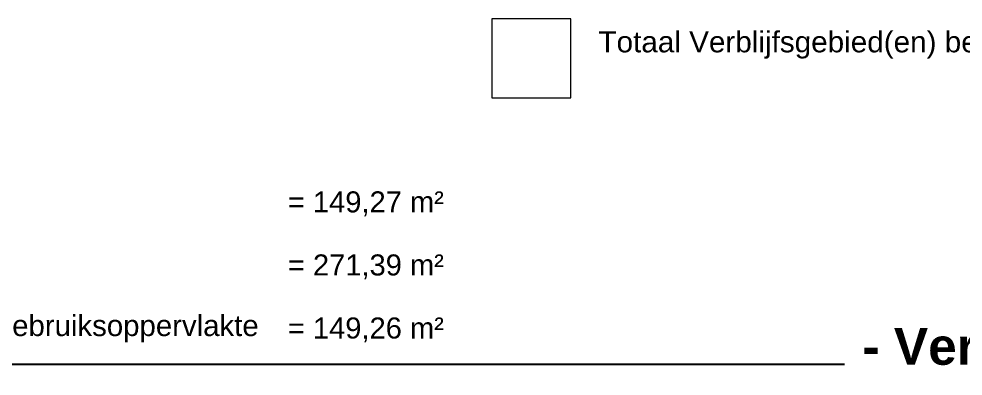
# Model space of a CAD drawing. Header units: millimetres. Extents: x -245 to 49755, y -245 to 41806.
# Drawn here: x 32951 to 35945, y 17147 to 18280 of the extents above; entities that cross this region are included whole.
import ezdxf

# ---------------------------------------------------------------- set-up
doc = ezdxf.new("R2010")
doc.units = ezdxf.units.MM
doc.layers.add('Standard', color=7, linetype='Continuous', lineweight=25)
doc.styles.add('ARIAL', font='arial.ttf')

msp = doc.modelspace()

# ---------------------------------------------------------------- linework, layer by layer
at = {"layer": 'Standard', "color": 7, "linetype": 'Continuous', "lineweight": 18}
for p, q in [((34700.8, 18280.1), (34450.8, 18280.1)), ((34450.8, 18280.1), (34450.8, 18030.1)), ((34700.8, 18030.1), (34700.8, 18280.1)), ((34450.8, 18030.1), (34700.8, 18030.1))]:
    msp.add_line(p, q, dxfattribs=at)
at = {"layer": 'Standard', "color": 7, "linetype": 'Continuous', "lineweight": -3}
msp.add_line((31396.1, 17185.2), (35568.6, 17185.2), dxfattribs=at)

# ---------------------------------------------------------------- texts
at = {"layer": 'Standard', "color": 3, "linetype": 'Continuous', "lineweight": 100, "char_height": 66.667, "attachment_point": 7, "style": 'ARIAL'}
for s, insert, width in [('\\W1.01;Totaal\\~Verblijfsgebied(en)\\~beganegrond', (34788.5, 18153.8), 1680.23), ('\\W0.99;=\\~149,27\\~m²\\~', (33803.8, 17653.8), 559.72), ('\\W0.99;=\\~271,39\\~m²\\~', (33803.8, 17453.8), 559.72), ('\\W1.00;Art.\\~4.21\\~lid\\~1\\~:\\~55%\\~van\\~de\\~gebruiksoppervlakte', (31733.8, 17253.8), 33.333), ('\\W0.99;=\\~149,26\\~m²', (33803.8, 17253.8), 534.17)]:
    msp.add_mtext(s, dxfattribs=dict(at, insert=insert, width=width))
at = {"layer": 'Standard', "color": 7, "linetype": 'Continuous', "lineweight": -3, "insert": (35625.5, 17146.9), "char_height": 116.667, "width": 58.333, "attachment_point": 7, "style": 'ARIAL'}
msp.add_mtext('\\W1.00;\\fArial|i0|b1|c0|p0;-\\~Verblijfsgebieden\\~en\\~gebruiksoppervlakten\\~-', dxfattribs=at)

doc.saveas('drawing.dxf')
